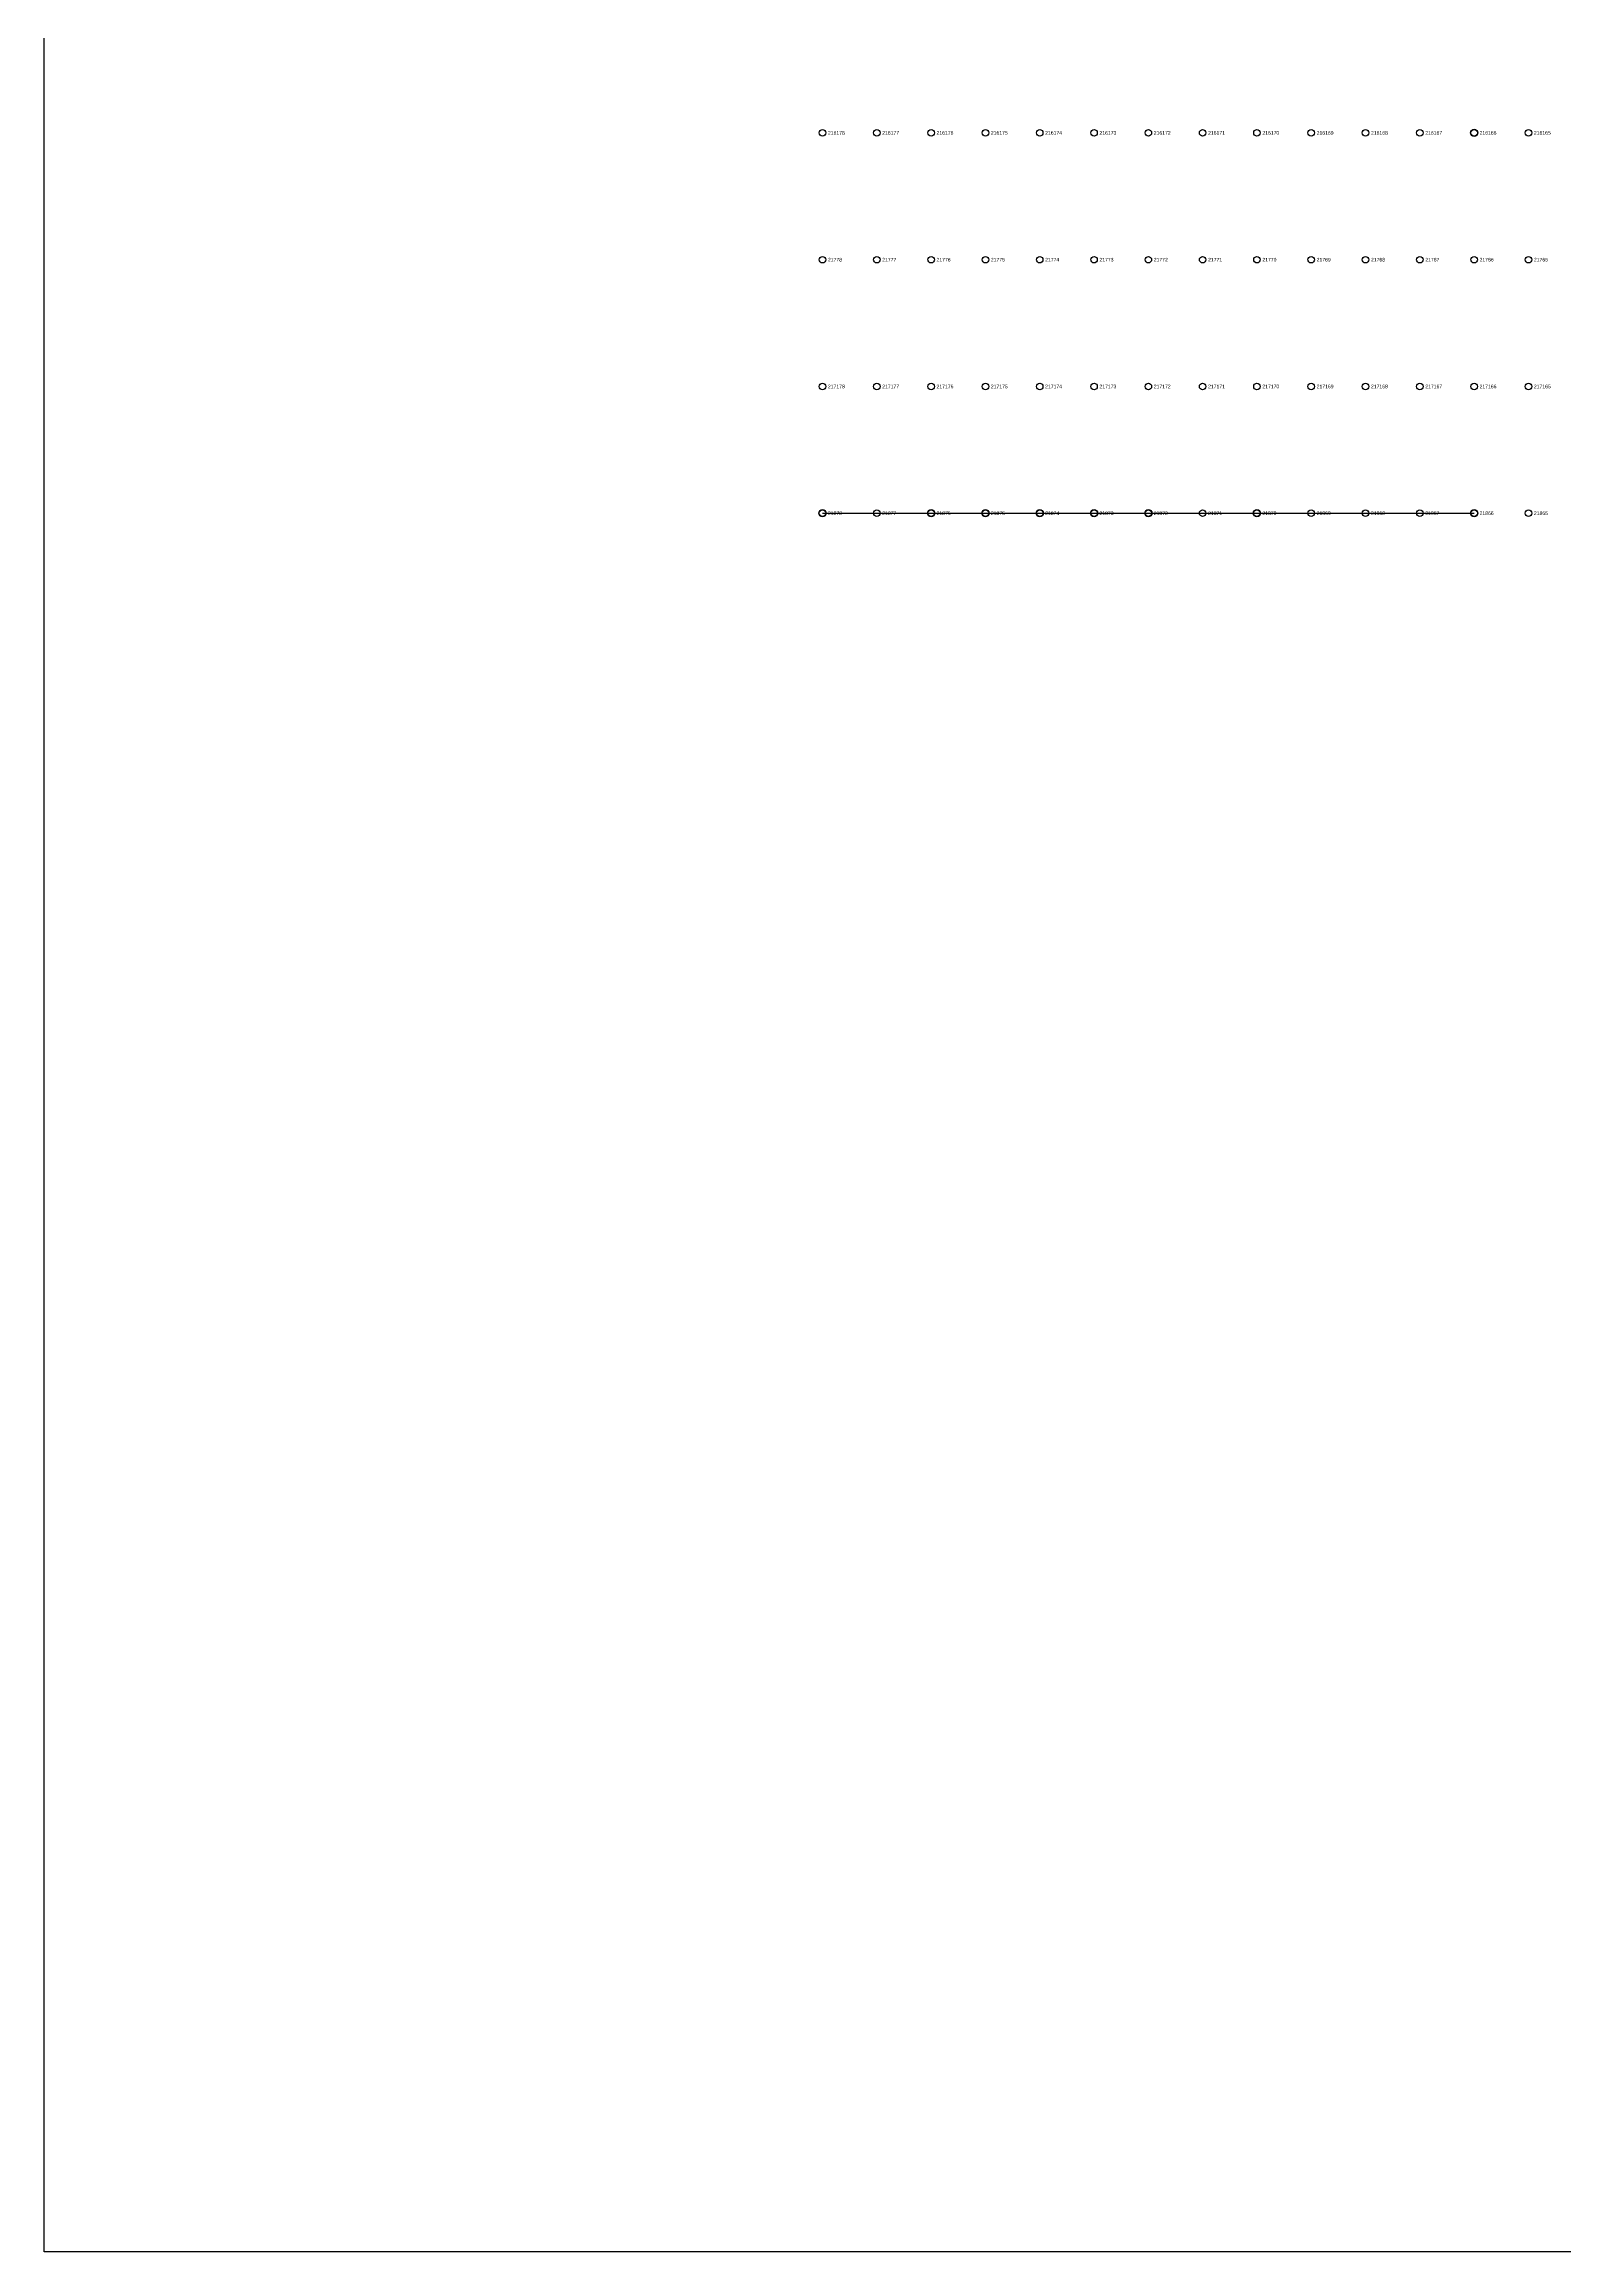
# Model space of a CAD drawing. Extents: x -5 to 376, y -217 to 241.
# Drawn here: x -4.8 to 101.9, y -216.6 to -61.8 of the extents above; entities that cross this region are included whole.
import ezdxf

# ---------------------------------------------------------------- set-up
doc = ezdxf.new("R2010")
doc.units = 0
for name, color, linetype in [('BOTTOM_WIRES_BLACK', 250, 'CONTINUOUS'), ('FIXTURE_INTERFACE_PIN', 4, 'CONTINUOUS'), ('FIXTURE_OUTLINE', 144, 'CONTINUOUS'), ('TESTER_INTERFACE_PIN', 144, 'CONTINUOUS'), ('TESTER_INTERFACE_PIN_LABEL', 144, 'CONTINUOUS')]:
    doc.layers.add(name, color=color, linetype=linetype)
doc.styles.get("Standard").update_dxf_attribs({"font": 'arial.ttf'})

msp = doc.modelspace()

# ---------------------------------------------------------------- linework, layer by layer
at = {"layer": 'BOTTOM_WIRES_BLACK'}
for p, q in [((49.81194, -94.6785), (57.43194, -94.6785)), ((57.43194, -94.6785), (61.24194, -94.6785)), ((61.24194, -94.6785), (65.05194, -94.6785)), ((65.05194, -94.6785), (68.86194, -94.6785)), ((68.86194, -94.6785), (72.67194, -94.6785)), ((72.67194, -94.6785), (80.29194, -94.6785)), ((80.29194, -94.6785), (95.53194, -94.6785))]:
    msp.add_line(p, q, dxfattribs=at)
at = {"layer": 'FIXTURE_INTERFACE_PIN'}
for centre in [(95.53194, -68.0085), (49.81194, -94.6785), (57.43194, -94.6785), (61.24194, -94.6785), (65.05194, -94.6785), (68.86194, -94.6785), (72.67194, -94.6785), (80.29194, -94.6785), (95.53194, -94.6785)]:
    msp.add_circle(centre, 0.254, dxfattribs=at)
at = {"layer": 'FIXTURE_OUTLINE'}
for p, q in [((-4.79806, -216.5985), (-4.79806, 240.6015)), ((376.20194, -216.5985), (-4.79806, -216.5985))]:
    msp.add_line(p, q, dxfattribs=at)
at = {"layer": 'TESTER_INTERFACE_PIN'}
for centre in [(49.81194, -68.0085), (53.62194, -68.0085), (57.43194, -68.0085), (61.24194, -68.0085), (65.05194, -68.0085), (68.86194, -68.0085), (72.67194, -68.0085), (76.48194, -68.0085), (80.29194, -68.0085), (84.10194, -68.0085), (87.91194, -68.0085), (91.72194, -68.0085), (95.53194, -68.0085), (99.34194, -68.0085), (49.81194, -76.8985), (53.62194, -76.8985), (57.43194, -76.8985), (61.24194, -76.8985), (65.05194, -76.8985), (68.86194, -76.8985), (72.67194, -76.8985), (76.48194, -76.8985), (80.29194, -76.8985), (84.10194, -76.8985), (87.91194, -76.8985), (91.72194, -76.8985), (95.53194, -76.8985), (99.34194, -76.8985), (49.81194, -85.7885), (53.62194, -85.7885), (57.43194, -85.7885), (61.24194, -85.7885), (65.05194, -85.7885), (68.86194, -85.7885), (72.67194, -85.7885), (76.48194, -85.7885), (80.29194, -85.7885), (84.10194, -85.7885), (87.91194, -85.7885), (91.72194, -85.7885), (95.53194, -85.7885), (99.34194, -85.7885), (49.81194, -94.6785), (53.62194, -94.6785), (57.43194, -94.6785), (61.24194, -94.6785), (65.05194, -94.6785), (68.86194, -94.6785), (72.67194, -94.6785), (76.48194, -94.6785), (80.29194, -94.6785), (84.10194, -94.6785), (87.91194, -94.6785), (91.72194, -94.6785), (95.53194, -94.6785), (99.34194, -94.6785)]:
    msp.add_circle(centre, 0.2286, dxfattribs=at)

# ---------------------------------------------------------------- texts
at = {"layer": 'TESTER_INTERFACE_PIN_LABEL'}
for s, p in [('216178', (50.19294, -68.1355)), ('216177', (54.00294, -68.1355)), ('216176', (57.81294, -68.1355)), ('216175', (61.62294, -68.1355)), ('216174', (65.43294, -68.1355)), ('216173', (69.24294, -68.1355)), ('216172', (73.05294, -68.1355)), ('216171', (76.86294, -68.1355)), ('216170', (80.67294, -68.1355)), ('216169', (84.48294, -68.1355)), ('216168', (88.29294, -68.1355)), ('216167', (92.10294, -68.1355)), ('216166', (95.91294, -68.1355)), ('216165', (99.72294, -68.1355)), ('21778', (50.19294, -77.0255)), ('21777', (54.00294, -77.0255)), ('21776', (57.81294, -77.0255)), ('21775', (61.62294, -77.0255)), ('21774', (65.43294, -77.0255)), ('21773', (69.24294, -77.0255)), ('21772', (73.05294, -77.0255)), ('21771', (76.86294, -77.0255)), ('21770', (80.67294, -77.0255)), ('21769', (84.48294, -77.0255)), ('21768', (88.29294, -77.0255)), ('21767', (92.10294, -77.0255)), ('21766', (95.91294, -77.0255)), ('21765', (99.72294, -77.0255)), ('217178', (50.19294, -85.9155)), ('217177', (54.00294, -85.9155)), ('217176', (57.81294, -85.9155)), ('217175', (61.62294, -85.9155)), ('217174', (65.43294, -85.9155)), ('217173', (69.24294, -85.9155)), ('217172', (73.05294, -85.9155)), ('217171', (76.86294, -85.9155)), ('217170', (80.67294, -85.9155)), ('217169', (84.48294, -85.9155)), ('217168', (88.29294, -85.9155)), ('217167', (92.10294, -85.9155)), ('217166', (95.91294, -85.9155)), ('217165', (99.72294, -85.9155)), ('21878', (50.19294, -94.8055)), ('21877', (54.00294, -94.8055)), ('21876', (57.81294, -94.8055)), ('21875', (61.62294, -94.8055)), ('21874', (65.43294, -94.8055)), ('21873', (69.24294, -94.8055)), ('21872', (73.05294, -94.8055)), ('21871', (76.86294, -94.8055)), ('21870', (80.67294, -94.8055)), ('21869', (84.48294, -94.8055)), ('21868', (88.29294, -94.8055)), ('21867', (92.10294, -94.8055)), ('21866', (95.91294, -94.8055)), ('21865', (99.72294, -94.8055))]:
    msp.add_text(s, height=0.254, dxfattribs=at).set_placement(p)

doc.saveas('drawing.dxf')
